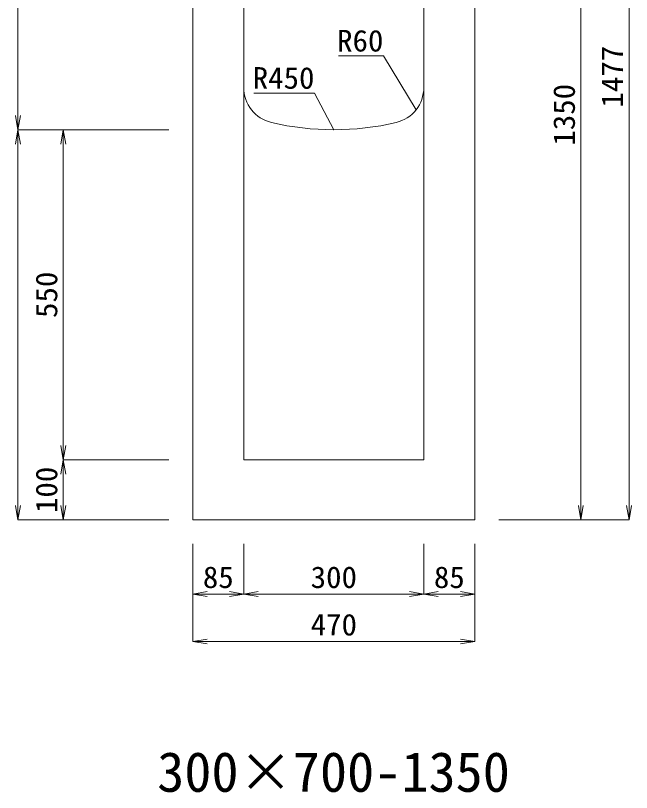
# Model space of a CAD drawing. Units: millimetres at full size. Extents: x -734 to 58102, y 49499 to 87169.
# Drawn here: x 14279 to 15305, y 53633 to 54928 of the extents above; entities that cross this region are included whole.
import ezdxf
from ezdxf.enums import TextEntityAlignment as Align

# ---------------------------------------------------------------- set-up
doc = ezdxf.new("R2010")
doc.units = ezdxf.units.MM
doc.header["$LTSCALE"] = 50
doc.linetypes.add('DASHED_SPACED', pattern=[12, 6, -6])
for name, color, linetype, lineweight in [('0_2', 7, 'DASHED_SPACED', 9), ('寸法線', 7, 'Continuous', 13), ('引出線', 4, 'Continuous', 13), ('本体', 2, 'Continuous', 20)]:
    doc.layers.add(name, color=color, linetype=linetype, lineweight=lineweight)
doc.styles.add('ＭＳ ゴシック', font='')
doc.styles.add('ＭＳ 明朝', font='')
doc.styles.get('ＭＳ ゴシック').set_extended_font_data('MS Gothic')
doc.styles.get('ＭＳ 明朝').set_extended_font_data('MS Mincho')

# ---------------------------------------------------------------- blocks, each defined once
blk = doc.blocks.new('open_arrow')
at = {"color": 0, "linetype": 'Continuous', "lineweight": -2}
blk.add_lwpolyline([(7.5, 1.25), (0, 0), (7.5, -1.25)], dxfattribs=at)

msp = doc.modelspace()

# ---------------------------------------------------------------- linework, layer by layer
at = {"layer": '寸法線'}
for p, q in [((15301.49, 55564.59), (15301.49, 54087.59)), ((14283.14, 55437.59), (14283.14, 54737.58)), ((15221.23, 55437.59), (15221.23, 54087.59)), ((14283.14, 54737.58), (14283.14, 54087.59)), ((14534.48, 54737.58), (14283.14, 54737.58)), ((14534.48, 54737.58), (14283.14, 54737.58)), ((14358.69, 54187.59), (14358.69, 54737.58)), ((14534.48, 54737.58), (14358.69, 54737.58)), ((14534.48, 54187.59), (14358.69, 54187.59)), ((14358.69, 54087.59), (14358.69, 54187.59)), ((14534.48, 54187.59), (14358.69, 54187.59)), ((14534.48, 54087.59), (14283.14, 54087.59)), ((14534.48, 54087.59), (14358.69, 54087.59)), ((15084.52, 54087.59), (15301.49, 54087.59)), ((15084.52, 54087.59), (15221.23, 54087.59)), ((14574.5, 54047.57), (14574.5, 53884.99)), ((14574.5, 54047.57), (14574.5, 53964.04)), ((14659.5, 54047.57), (14659.5, 53964.04)), ((14659.5, 54047.57), (14659.5, 53964.04)), ((14959.5, 54047.57), (14959.5, 53964.04)), ((14959.5, 54047.57), (14959.5, 53964.04)), ((15044.5, 54047.57), (15044.5, 53884.99)), ((15044.5, 54047.57), (15044.5, 53964.04)), ((14574.5, 53964.04), (14659.5, 53964.04)), ((14659.5, 53964.04), (14959.5, 53964.04)), ((14959.5, 53964.04), (15044.5, 53964.04)), ((14574.5, 53884.99), (15044.5, 53884.99))]:
    msp.add_line(p, q, dxfattribs=at)
at = {"layer": '引出線'}
for points in [[(14946.57, 54770.9), (14892.16, 54860.79), (14817.49, 54860.79)], [(14809.5, 54737.58), (14777.28, 54798.73), (14676.27, 54798.73)]]:
    msp.add_lwpolyline(points, dxfattribs=at)
at = {"layer": '本体'}
for p, q in [((14574.5, 55437.59), (14574.5, 54087.59)), ((14659.5, 54808.11), (14659.5, 55437.59)), ((14959.5, 54808.11), (14959.5, 55437.59)), ((15044.5, 54087.59), (15044.5, 55437.59)), ((14659.5, 54808.11), (14659.5, 54187.59)), ((14959.5, 54808.11), (14959.5, 54187.59)), ((14659.5, 54187.59), (14959.5, 54187.59)), ((14574.5, 54087.59), (15044.5, 54087.59))]:
    msp.add_line(p, q, dxfattribs=at)
for centre, radius, start, end in [((14719.5, 54808.11), 60, 180, 256.65785), ((14899.5, 54808.11), 60, 283.34237, 0), ((14809.5, 55187.58), 450, 256.65777, 283.34225)]:
    msp.add_arc(centre, radius, start, end, dxfattribs=at)

# ---------------------------------------------------------------- block references
at = {"layer": '寸法線', "xscale": 3.2, "yscale": 3.2}
for p, rotation in [((14283.14, 54737.58), 90), ((14283.14, 54737.58), 270), ((14358.69, 54737.58), 270), ((14358.69, 54187.59), 90), ((14358.69, 54187.59), 270), ((14283.14, 54087.59), 90), ((14358.69, 54087.59), 90), ((15221.23, 54087.59), 90), ((15301.49, 54087.59), 90), ((14659.5, 53964.04), 180), ((14959.5, 53964.04), 180), ((15044.5, 53964.04), 180), ((15044.5, 53884.99), 180)]:
    msp.add_blockref('open_arrow', p, dxfattribs=dict(at, rotation=rotation))
for p in [(14574.5, 53964.04), (14659.5, 53964.04), (14959.5, 53964.04), (14574.5, 53884.99)]:
    msp.add_blockref('open_arrow', p, dxfattribs=at)
at = {"layer": '引出線', "xscale": 0.0533, "yscale": 0.0533}
for p, rotation in [((14946.57, 54770.9), 121.2), ((14809.5, 54737.58), 117.8)]:
    msp.add_blockref('open_arrow', p, dxfattribs=dict(at, rotation=rotation))

# ---------------------------------------------------------------- texts
at = {"layer": '0_2', "style": 'ＭＳ ゴシック'}
msp.add_text('300×700-1350', height=66.46, dxfattribs=at).set_placement((14809.02, 53667.76), align=Align.MIDDLE_CENTER)
at = {"layer": '寸法線', "style": 'ＭＳ 明朝', "width": 1.05}
for s, p in [('1477', (15273.47, 54826.09)), ('1350', (15193.21, 54762.59)), ('550', (14330.67, 54462.59)), ('100', (14330.67, 54137.59))]:
    msp.add_text(s, height=36.03, rotation=90, dxfattribs=at).set_placement(p, align=Align.MIDDLE_CENTER)
for s, p in [('85', (14617, 53992.06)), ('300', (14809.5, 53992.06)), ('85', (15002, 53992.06)), ('470', (14809.5, 53913.01))]:
    msp.add_text(s, height=36.03, dxfattribs=at).set_placement(p, align=Align.MIDDLE_CENTER)
at = {"layer": '引出線', "style": 'ＭＳ 明朝', "width": 1.05}
for s, p in [('R60', (14892.16, 54903.99)), ('R450', (14777.28, 54841.93))]:
    msp.add_text(s, height=36.03, dxfattribs=at).set_placement(p, align=Align.TOP_RIGHT)

doc.saveas('drawing.dxf')
